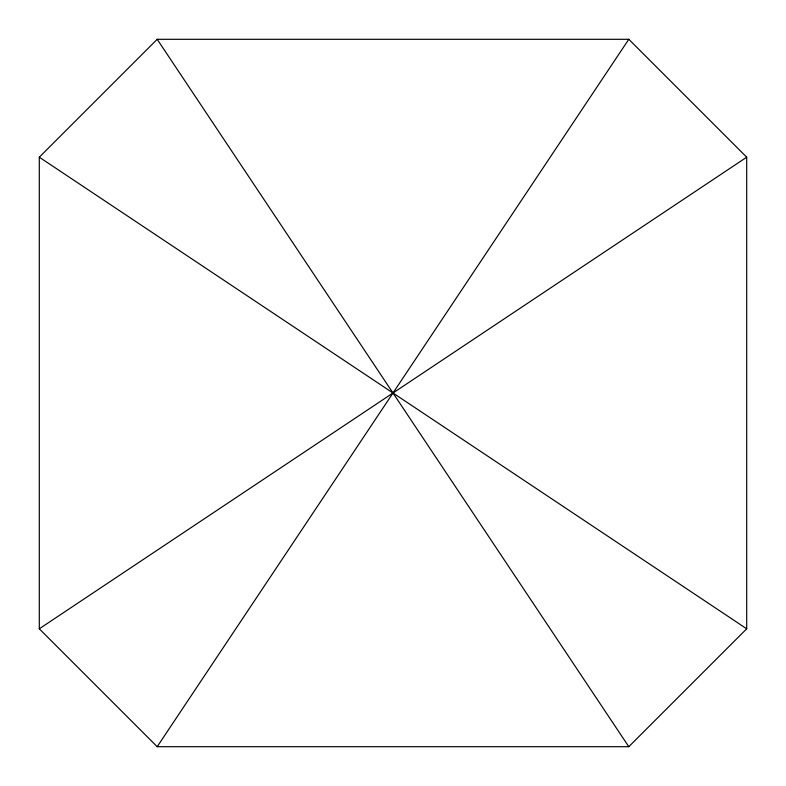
<?xml version="1.0" encoding="UTF-8"?>
<svg xmlns="http://www.w3.org/2000/svg" width="786" height="786" viewBox="0 0 786 786"><rect width="100%" height="100%" fill="white"/><g stroke="black" fill="none" stroke-linecap="round" stroke-linejoin="round"><path stroke-width="1.18" d="M157.2 746.7L628.8 39.3L746.7 157.2L746.7 628.8L628.8 746.7L157.2 746.7L39.3 628.8L39.3 157.2L157.2 39.3L628.8 39.3M39.3 628.8L746.7 157.2M39.3 157.2L746.7 628.8M157.2 39.3L628.8 746.7"/></g></svg>
